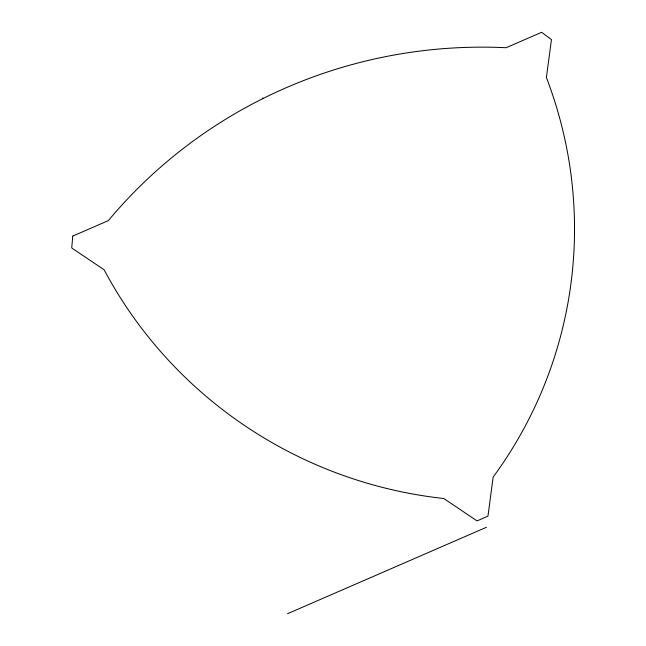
<?xml version="1.0" encoding="UTF-8"?>
<svg xmlns="http://www.w3.org/2000/svg" width="646" height="646" viewBox="0 0 646 646"><rect width="100%" height="100%" fill="white"/><g stroke="black" fill="none" stroke-linecap="round" stroke-linejoin="round"><path stroke-width="0.97" d="M287.591 613.7L486.478 527.257M262.615 97.966L262.946 98.693M72.764 236.089L71.73 247.967L104.095 269.762A433.975 426.142 14.8 0 0 443.794 498.51L477.031 520.894L487.956 516.146L493.164 477.055A433.967 426.134 14.8 0 0 546.395 77.528L551.45 39.576L541.623 32.3L506.125 47.731A488.247 479.437 14.8 0 0 108.366 220.609L72.764 236.089"/></g></svg>
